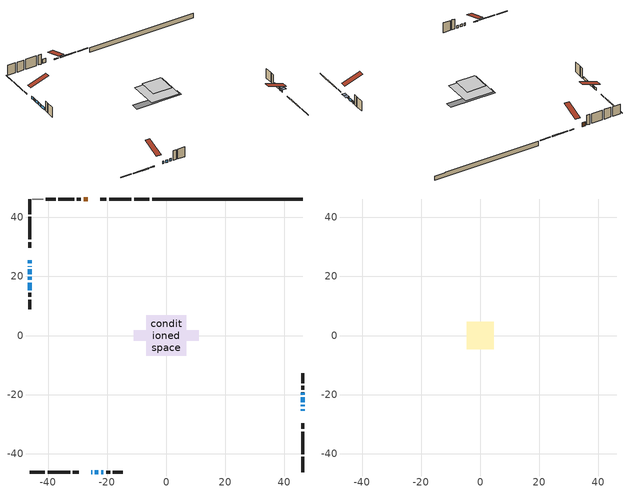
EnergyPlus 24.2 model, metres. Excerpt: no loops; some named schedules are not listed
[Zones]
conditioned space
 floor othersidecoefficients (Floor1 construction): -2.57,-2.57 -2.57,2.57 2.57,2.57 2.57,-2.57 z0.57
 floor adiabatic (AdiabaticFloorConstruction): -6.85,-6.85 -6.85,6.85 6.85,6.85 6.85,-6.85 z3.01
 floor foundation (Slab1 construction): -10.98,-1.78 -10.98,1.78 10.98,1.78 10.98,-1.78 z-1.69
 wall outside (RimJoist1 construction): -5.74,46.21 -10.88,46.21 / -46.21,-46.21 -41.08,-46.21 / -46.21,46.21 -46.21,41.08 / 46.21,-46.21 46.21,-41.08 z0.57:0.87
 wall outside (RimJoist2 construction): -11.81,46.21 -19.37,46.21 / -40.15,-46.21 -32.58,-46.21 / -46.21,40.15 -46.21,32.58 / 46.21,-40.15 46.21,-32.58 z0.57:0.87
 wall outside (RimJoist3 construction): -20.3,46.21 -22.3,46.21 / -31.65,-46.21 -29.65,-46.21 / -46.21,31.65 -46.21,29.65 / 46.21,-31.65 46.21,-29.65 z0.57:0.87
 wall outside (AdiabaticWallConstruction 1): -26.51,46.21 -27.94,46.21 z0.57:2.6
 wall outside (AdiabaticWallConstruction): 46.21,-25.44 46.21,-24.9 z0.57:1.46; -25.44,-46.21 -25.08,-46.21 / -46.21,25.44 -46.21,24.41 / -46.21,23.48 -46.21,23.28 / 46.21,-22.54 46.21,-20.91 / -24.15,-46.21 -22.96,-46.21 / -22.04,-46.21 -21.28,-46.21 / -46.21,22.36 -46.21,20.76 / -46.21,19.83 -46.21,18.8 / -46.21,17.88 -46.21,15.37 / 46.21,-19.99 46.21,-19.3 z0.57:1.79; 46.21,-23.98 46.21,-23.46 z0.57:1.49
 wall outside (Wall1 construction): -28.87,46.21 -30.23,46.21 / -20.36,-46.21 -19,-46.21 / -46.21,14.44 -46.21,13.09 / 46.21,-18.37 46.21,-17.02 z0.57:5.45
 wall outside (Wall3 construction): -37.43,46.21 -40.73,46.21 / -18.07,-46.21 -14.77,-46.21 / -46.21,12.16 -46.21,8.86 / 46.21,-16.09 46.21,-12.79 z0.57:5.45
 wall foundation (FoundationWall1 construction): -4.81,46.21,-1.69 -4.81,46.21,0.57 41.11,46.21,0.57 41.11,46.21,0.52 46.21,46.21,0.52 46.21,46.21,-1.69
 wall othersidecoefficients (Wall2 construction): -31.16,46.21 -36.5,46.21 z0.57:5.45
 wall adiabatic (Wall4 construction): -41.66,46.21 -45.29,46.21 z0.57:5.45
 window (WindowConstruction 10): 46.21,-25.44 46.21,-24.9 z0.57:1.46
 window (WindowConstruction 8): -25.44,-46.21 -25.08,-46.21 z0.57:1.79
 window (WindowConstruction 9): -46.21,25.44 -46.21,24.41 z0.57:1.79
 window (WindowConstruction 11): -46.21,23.48 -46.21,23.28 z0.57:1.79
 window (WindowConstruction): 46.21,-23.98 46.21,-23.47 z0.57:1.48
 window (WindowConstruction 1): 46.21,-22.54 46.21,-20.91 z0.57:1.79
 window (WindowConstruction 2): -24.15,-46.21 -22.96,-46.21 z0.57:1.79
 window (WindowConstruction 3): -22.03,-46.21 -21.28,-46.21 z0.57:1.79
 window (WindowConstruction 4): -46.21,22.35 -46.21,20.76 z0.57:1.79
 window (WindowConstruction 5): -46.21,19.83 -46.21,18.81 z0.57:1.79
 window (WindowConstruction 6): -46.21,17.88 -46.21,15.37 z0.57:1.79
 window (WindowConstruction 7): 46.21,-19.99 46.21,-19.3 z0.57:1.79
 door (Door): -26.52,46.21 -27.94,46.21 z0.57:2.6
 ceiling adiabatic (AdiabaticFloorConstruction): 6.85,-6.85 6.85,6.85 -6.85,6.85 -6.85,-6.85 z3.01
attic - vented
 floor to conditioned space (Floor2 construction Reversed): -4.59,-4.59 -4.59,4.59 4.59,4.59 4.59,-4.59 z5.45
 roof outside (Roof1 construction): -25.59,46.21,5.45 -25.59,37.28,8.42 -23.23,37.28,8.42 -23.23,46.21,5.45; -26.37,-46.21,5.45 -26.37,-37.28,8.42 -28.72,-37.28,8.42 -28.72,-46.21,5.45; -46.21,26.37,5.45 -37.28,26.37,8.42 -37.28,28.72,8.42 -46.21,28.72,5.45; 46.21,-26.37,5.45 37.28,-26.37,8.42 37.28,-28.72,8.42 46.21,-28.72,5.45
shading: 46.21,-24.3 46.21,-26.05 47.74,-26.05 47.74,-24.3 z2.07; 46.21,-22.86 46.21,-24.59 47.74,-24.59 47.74,-22.86 z2.09
[Building]
Building 1: Terrain=Suburbs
[Site:Location]
Toronto City Centre_ON: Latitude {deg}=43.63; Longitude {deg}=-79.39; Time Zone {hr}=-5; Elevation {m}=77; Keep Site Location Information=Yes
[Site:GroundTemperature:Shallow]
5.01852, 3.26908, 3.12898, 3.95918, 7.29196, 10.6092, 13.4851, 15.3069, 15.4617, 13.9799, 11.1774, 7.9619
[Site:WaterMainsTemperature]
Calculation Method=Schedule; Temperature Schedule=mains temperature schedule
[Material] Roughness=Rough; Thermal Absorptance=0.9
Name | Thickness {m} | Conductivity {W/m-K} | Density {kg/m3} | Specific Heat {J/kg-K} | Solar Absorptance | Visible Absorptance
asphalt or fiberglass shingles | 0.00635 | 0.162714 | 1121.4 | 1465.45 | 0.4 | 0.4
ceiling loosefill ins | 0.169333 | 0.0480833 | 16.02 | 1046.75 | 0.7 | 0.7
ceiling stud and cavity | 0.1397 | 0.10081 | 65.682 | 1177.47 | 0.7 | 0.7
concrete 4.0 in. | 0.1016 | 1.803125 | 2242.8 | 837.4 | 0.7 | 0.7
concrete 8.0 in. | 0.2032 | 1.803125 | 2242.8 | 837.4 | 0.7 | 0.7
door material | 0.04445 | 0.053851 | 512.64 | 1214.23 | 0.7 | 0.7
exterior vertical ins | 0.00241454 | 0.029427 | 32.04 | 1214.23 | 0.7 | 0.7
floor covering | 0.0127 | 0.0433444 | 54.468 | 1339.84 | 0.6 | 0.6
floor rigid ins; rim joist rigid ins; wall rigid ins | 0.051816 | 0.029427 | 32.04 | 1214.23 | 0.7 | 0.7
floor rigid ins 1; wall rigid ins 2 | 0.512978 | 0.029427 | 32.04 | 1214.23 | 0.7 | 0.7
floor stud and cavity | 0.1397 | 0.10305 | 92.3553 | 1139.71 | 0.7 | 0.7
floor stud and cavity 1 | 0.1397 | 1.75129 | 37.0049 | 1207.88 | 0.7 | 0.7
furniture material conditioned space 1 | 0.1524 | 0.115458 | 640.8 | 1214.23 | 0.6 | 0.6
gypsum board | 0.0127 | 0.160291 | 801 | 837.4 | 0.6 | 0.6
gypsum board 1 | 0.0127 | 0.160291 | 801 | 837.4 | 0.7 | 0.7
osb sheathing 0.5 in. | 0.0127 | 0.115458 | 512.64 | 1214.23 | 0.7 | 0.7
osb sheathing 0.75 in. | 0.01905 | 0.115458 | 512.64 | 1214.23 | 0.7 | 0.7
osb sheathing 2.0 in. | 0.0508 | 0.115458 | 512.64 | 1214.23 | 0.7 | 0.7
rim joist stud and cavity | 0.0508 | 0.0348607 | 125.044 | 1163.47 | 0.6 | 0.6
rim joist stud and cavity 1 | 0.0508 | 0.0451784 | 125.044 | 1163.47 | 0.6 | 0.6
slab rigid ins | 0.00025908 | 0.029427 | 32.04 | 1214.23 | 0.7 | 0.7
wall rigid ins 1 | 0.051816 | 0.029427 | 32.04 | 1214.23 | 0.4 | 0.4
wall stud and cavity | 0.1397 | 0.170622 | 139.0536 | 1170.24 | 0.7 | 0.7
wall stud and cavity 1 | 0.1397 | 0.230945 | 139.0536 | 1170.24 | 0.7 | 0.7
wall stud and cavity 2 | 0.1397 | 0.162914 | 139.0536 | 1170.24 | 0.7 | 0.7
wall stud and cavity 3 | 0.1397 | 0.136899 | 139.0536 | 1170.24 | 0.7 | 0.7
wall stud and cavity 4 | 0.0889 | 0.380278 | 52.3479 | 1209.89 | 0.7 | 0.7
wall stud and cavity 5 | 0.0889 | 0.391764 | 83.0341 | 1211.67 | 0.7 | 0.7
wood siding | 0.0254 | 0.102417 | 544.68 | 1172.36 | 0.4 | 0.4
wood siding 1; wood siding 2; wood siding 3 | 0.0254 | 0.102417 | 544.68 | 1172.36 | 0.7 | 0.7
[WindowMaterial:SimpleGlazingSystem]
Name | U-Factor {W/m2-K} | Solar Heat Gain Coefficient
WindowMaterial | 2.59939 | 0.55
WindowMaterial 1 | 2.41258 | 0.63
WindowMaterial 10 | 3.05363 | 0.52
WindowMaterial 2 | 2.44211 | 0.62
WindowMaterial 3 | 2.5233 | 0.59
WindowMaterial 4 | 2.41429 | 0.63
WindowMaterial 5 | 2.92871 | 0.66
WindowMaterial 6 | 2.986628 | 0.58
WindowMaterial 7 | 2.50173 | 0.59
WindowMaterial 8 | 2.99003 | 0.59
WindowMaterial 9 | 6.78351 | 0.73
[Construction]
AdiabaticFloorConstruction: floor stud and cavity 1, floor rigid ins 1, osb sheathing 0.75 in., floor covering
AdiabaticWallConstruction: wood siding 2, wall rigid ins 2, wall stud and cavity 4, gypsum board
AdiabaticWallConstruction 1: wood siding 3, wall rigid ins 2, wall stud and cavity 4, gypsum board
Door: door material
Floor1 construction: floor stud and cavity, floor rigid ins, osb sheathing 0.75 in., floor covering
Floor2 construction Reversed: gypsum board, ceiling stud and cavity, ceiling loosefill ins
FoundationWall1 construction: concrete 8.0 in., gypsum board 1
furniture construction conditioned space 1: furniture material conditioned space 1
PartitionWallConstruction: gypsum board, wall stud and cavity 5, gypsum board
RimJoist1 construction; RimJoist2 construction: wood siding 1, rim joist rigid ins, osb sheathing 2.0 in., rim joist stud and cavity
RimJoist3 construction: wood siding 1, rim joist rigid ins, osb sheathing 2.0 in., rim joist stud and cavity 1
Roof1 construction: asphalt or fiberglass shingles
Slab1 construction: slab rigid ins, concrete 4.0 in.
Wall1 construction: wood siding, wall rigid ins, osb sheathing 0.5 in., wall stud and cavity, gypsum board
Wall2 construction: wall rigid ins 1, osb sheathing 0.5 in., wall stud and cavity 1, gypsum board
Wall3 construction: wood siding, wall rigid ins, osb sheathing 0.5 in., wall stud and cavity 2, gypsum board
Wall4 construction: wall rigid ins 1, osb sheathing 0.5 in., wall stud and cavity 3, gypsum board
WindowConstruction: WindowMaterial
WindowConstruction 1: WindowMaterial 1
WindowConstruction 10: WindowMaterial 9
WindowConstruction 11: WindowMaterial 10
WindowConstruction 2: WindowMaterial 2
WindowConstruction 3: WindowMaterial 3
WindowConstruction 4: WindowMaterial 4
WindowConstruction 5; WindowConstruction 9: WindowMaterial 5
WindowConstruction 6: WindowMaterial 6
WindowConstruction 7: WindowMaterial 7
WindowConstruction 8: WindowMaterial 8
[Zone] Multiplier=1; Part of Total Floor Area=Yes
Name | Volume {m3}
attic - vented | 40.6556
conditioned space | 670.3
[Space]
Name | Zone | Volume {m3}
attic - vented 1 | attic - vented | 40.6556
conditioned space 1 | conditioned space | 670.3
[ZoneInfiltration:EffectiveLeakageArea]
infil attic - vented 1: Zone or Space=attic - vented 1; Schedule=Always On Discrete; Effective Air Leakage Area {cm2}=3541.47; Stack Coefficient=0.000207056; Wind Coefficient=9.72218e-06
[ZoneMixing]
whole house fan mix: Zone or Space=attic - vented; Schedule=Always On Continuous; Design Flow Rate Calculation Method=Flow/Zone; Design Flow Rate {m3/s}=0; Source Zone or Space=conditioned space
[SurfaceProperty:OtherSideCoefficients]
other non-freezing space: Combined Convective/Radiative Film Coefficient {W/m2-K}=8.35; Constant Temperature Coefficient=1; External Dry-Bulb Temperature Coefficient=0; Ground Temperature Coefficient=0; Wind Speed Coefficient=0; Zone Air Temperature Coefficient=0; Constant Temperature Schedule=other non-freezing space; Previous Other Side Temperature Coefficient=0
[SurfaceProperty:ExposedFoundationPerimeter]
Slab1: Exposed Perimeter Calculation Method=TotalExposedPerimeter; Total Exposed Perimeter {m}=51.024
[InternalMass] Zone or ZoneList=conditioned space; Space or SpaceList=conditioned space 1
Name | Construction | Surface Area {m2}
furniture mass conditioned space 1 | furniture construction conditioned space 1 | 116.796
partition wall mass | PartitionWallConstruction | 291.99
[Lights]
interior lighting: Zone or ZoneList or Space or SpaceList=conditioned space 1; Schedule=interior lighting schedule; Design Level Calculation Method=LightingLevel; Lighting Level {W}=343.2; Return Air Fraction=0; Fraction Radiant=0.6; Fraction Visible=0.2; Fraction Replaceable=1
[People]
occupants: Zone or ZoneList or Space or SpaceList=conditioned space 1; Number of People Schedule=occupants schedule; Number of People Calculation Method=People; Number of People=3; Fraction Radiant=0.314171; Sensible Heat Fraction=0.56303; Activity Level Schedule=occupants activity schedule; Carbon Dioxide Generation Rate {m3/s-W}=0; Enable ASHRAE 55 Comfort Warnings=No; Mean Radiant Temperature Calculation Type=EnclosureAveraged
[ElectricEquipment] Zone or ZoneList or Space or SpaceList=conditioned space 1; Design Level Calculation Method=EquipmentLevel
Name | Schedule | Design Level {W} | Fraction Latent | Fraction Radiant | Fraction Lost
clothes dryer | clothes dryer schedule | 140.772 | 0.015 | 0.081 | 0.85
clothes washer | clothes washer schedule | 32.1985 | 0.03 | 0.162 | 0.7
cooking range | cooking range schedule | 208.969 | 0.08 | 0.432 | 0.2
dishwasher | dishwasher schedule | 66.8632 | 0.3 | 0.18 | 0.4
fridge | fridge schedule | 72.9452 | 0 | 0.6 | 0
mech vent bath fan 0 | mech vent bath fan 0 schedule | 50.2 | 0 | 0 | 1
mech vent bath fan 1 | mech vent bath fan 1 schedule | 50.2 | 0 | 0 | 1
mech vent house fan | mech vent house fan schedule | 0 | 0 | 0 | 1
mech vent house fan cfis | mech vent house fan cfis schedule | 0 | 0 | 0 | 0
mech vent range fan 0 | mech vent range fan 0 schedule | 57 | 0 | 0 | 1
misc plug loads | misc plug loads schedule | 494.7 | 0.045 | 0.513 | 0.1
whole house fan | Always On Discrete | 0 | 0 | 0 | 1
[OtherEquipment] Zone or ZoneList or Space or SpaceList=conditioned space 1; Design Level Calculation Method=EquipmentLevel
Name | Fuel Type | Schedule | Design Level {W} | Fraction Latent | Fraction Radiant | Fraction Lost
clothes dryer 1 | Electricity | clothes dryer schedule | 0 | 0.015 | 0.081 | 0.85
cooking range 1 | Electricity | cooking range schedule | 0 | 0.08 | 0.432 | 0.2
general water use latent | None | general water use schedule | 59.3978 | 1 | 0 | 0
general water use sensible | None | general water use schedule | -58.539 | 0 | 0.6 | 0
mech vent house fan latent load | None | Always On Discrete | 0 | 1 | 0 | 0
mech vent house fan sensible load | None | Always On Discrete | 0 | 0 | 0 | 0
water heater energy adjustment1 | NaturalGas | Always On Discrete | 0.01 | 0 | 0 | 1
[ZoneInfiltration:DesignFlowRate] Zone or ZoneList or Space or SpaceList=conditioned space 1; Schedule=Always On Discrete; Design Flow Rate Calculation Method=Flow/Zone; Design Flow Rate {m3/s}=0
infil flow; natural vent flow; whole house fan flow
[AvailabilityManager:Scheduled]
central ac and furnace airloop Availability Manager: Schedule=Always On Discrete
[Foundation:Kiva]
Foundation Kiva 1: Initial Indoor Air Temperature {C}=18; Wall Height Above Grade {m}=0.570006; Wall Depth Below Slab {m}=0.2032; Custom Block Material Name 1=exterior vertical ins; Custom Block Depth 1 {m}=2.26; Custom Block X Position 1 {m}=0.2159; Custom Block Z Position 1 {m}=0
[Foundation:Kiva:Settings]
Soil Conductivity {W/m-K}=0.849921; Soil Density {kg/m3}=1842.3; Soil Specific Heat {J/kg-K}=418.7; Ground Solar Absorptivity=0.9; Ground Thermal Absorptivity=0.9; Ground Surface Roughness {m}=0.03; Far-Field Width {m}=40; Deep-Ground Boundary Condition=ZeroFlux; Deep-Ground Depth {m}=40; Minimum Cell Dimension {m}=0.2; Maximum Cell Growth Coefficient=3; Simulation Timestep=Timestep
[Exterior:Lights]
exterior lighting: Schedule=exterior lighting schedule; Design Level {W}=75.6
[EnergyManagementSystem:GlobalVariable]
central_ac_and_furnace_airloop_Fan_RTF
infil_program_Qfan
infil_program_Qinf
natural_vent_program_Qnv
natural_vent_program_Qwhf
[EnergyManagementSystem:Sensor]
Name | Output:Variable or Output:Meter Index Key | Output:Variable or Output:Meter
airflow_gain | infil flow | Infiltration Sensible Heat Gain Energy
airflow_gain_1 | natural vent flow | Infiltration Sensible Heat Gain Energy
airflow_gain_2 | whole house fan flow | Infiltration Sensible Heat Gain Energy
airflow_loss | infil flow | Infiltration Sensible Heat Loss Energy
airflow_loss_1 | natural vent flow | Infiltration Sensible Heat Loss Energy
airflow_loss_2 | whole house fan flow | Infiltration Sensible Heat Loss Energy
clg_load_cond |  | Cooling:EnergyTransfer:Zone:CONDITIONED SPACE
clg_sp_s; clg_sp_s_1 | cooling setpoint | Schedule Value
clothes_dryer_exhaust_0_sch_s | clothes dryer exhaust 0 schedule | Schedule Value
cool_season | cooling season schedule | Schedule Value
htg_load_cond |  | Heating:EnergyTransfer:Zone:CONDITIONED SPACE
htg_sp_s; htg_sp_s_1 | heating setpoint | Schedule Value
ig_ee_conv | clothes dryer | Electric Equipment Convective Heating Energy
ig_ee_conv_2 | cooking range | Electric Equipment Convective Heating Energy
ig_ee_conv_4 | fridge | Electric Equipment Convective Heating Energy
ig_ee_conv_5 | misc plug loads | Electric Equipment Convective Heating Energy
ig_ee_conv_6 | whole house fan | Electric Equipment Convective Heating Energy
ig_ee_rad | clothes dryer | Electric Equipment Radiant Heating Energy
ig_ee_rad_2 | cooking range | Electric Equipment Radiant Heating Energy
ig_ee_rad_4 | fridge | Electric Equipment Radiant Heating Energy
ig_ee_rad_5 | misc plug loads | Electric Equipment Radiant Heating Energy
ig_ee_rad_6 | whole house fan | Electric Equipment Radiant Heating Energy
ig_lgt_conv | interior lighting | Lights Convective Heating Energy
ig_lgt_rad | interior lighting | Lights Radiant Heating Energy
ig_lgt_vis | interior lighting | Lights Visible Radiation Heating Energy
ig_oe_conv | clothes dryer 1 | Other Equipment Convective Heating Energy
ig_oe_conv_1 | cooking range 1 | Other Equipment Convective Heating Energy
ig_oe_conv_2 | general water use latent | Other Equipment Convective Heating Energy
ig_oe_conv_3 | general water use sensible | Other Equipment Convective Heating Energy
ig_oe_conv_4 | water heater energy adjustment1 | Other Equipment Convective Heating Energy
ig_oe_rad | clothes dryer 1 | Other Equipment Radiant Heating Energy
ig_oe_rad_1 | cooking range 1 | Other Equipment Radiant Heating Energy
ig_oe_rad_2 | general water use latent | Other Equipment Radiant Heating Energy
ig_oe_rad_3 | general water use sensible | Other Equipment Radiant Heating Energy
ig_oe_rad_4 | water heater energy adjustment1 | Other Equipment Radiant Heating Energy
ig_ppl_conv | occupants | People Convective Heating Energy
ig_ppl_rad | occupants | People Radiant Heating Energy
im_conv | furniture mass conditioned space 1 | Surface Inside Face Convection Heat Gain Energy
im_conv_1 | partition wall mass | Surface Inside Face Convection Heat Gain Energy
im_ig | furniture mass conditioned space 1 | Surface Inside Face Internal Gains Radiation Heat Gain Energy
im_ig_1 | partition wall mass | Surface Inside Face Internal Gains Radiation Heat Gain Energy
im_lgt | furniture mass conditioned space 1 | Surface Inside Face Lights Radiation Heat Gain Energy
im_lgt_1 | partition wall mass | Surface Inside Face Lights Radiation Heat Gain Energy
im_sol | furniture mass conditioned space 1 | Surface Inside Face Solar Radiation Heat Gain Energy
im_sol_1 | partition wall mass | Surface Inside Face Solar Radiation Heat Gain Energy
im_surf | furniture mass conditioned space 1 | Surface Inside Face Net Surface Thermal Radiation Heat Gain Energy
im_surf_1 | partition wall mass | Surface Inside Face Net Surface Thermal Radiation Heat Gain Energy
mech_vent_bath_fan_0_sch_s | mech vent bath fan 0 schedule | Schedule Value
mech_vent_bath_fan_1_sch_s | mech vent bath fan 1 schedule | Schedule Value
mech_vent_range_fan_0_sch_s | mech vent range fan 0 schedule | Schedule Value
mv_conv | mech vent bath fan 0 | Electric Equipment Convective Heating Energy
mv_conv_1 | mech vent bath fan 1 | Electric Equipment Convective Heating Energy
mv_conv_2 | mech vent house fan | Electric Equipment Convective Heating Energy
mv_conv_3 | mech vent house fan cfis | Electric Equipment Convective Heating Energy
mv_conv_4 | mech vent range fan 0 | Electric Equipment Convective Heating Energy
mv_conv_5 | mech vent house fan latent load | Other Equipment Convective Heating Energy
mv_conv_6 | mech vent house fan sensible load | Other Equipment Convective Heating Energy
mv_rad | mech vent bath fan 0 | Electric Equipment Radiant Heating Energy
mv_rad_1 | mech vent bath fan 1 | Electric Equipment Radiant Heating Energy
mv_rad_2 | mech vent house fan | Electric Equipment Radiant Heating Energy
mv_rad_3 | mech vent house fan cfis | Electric Equipment Radiant Heating Energy
mv_rad_4 | mech vent range fan 0 | Electric Equipment Radiant Heating Energy
mv_rad_5 | mech vent house fan latent load | Other Equipment Radiant Heating Energy
mv_rad_6 | mech vent house fan sensible load | Other Equipment Radiant Heating Energy
natural_vent_s | natural vent schedule | Schedule Value
oa_temp |  | Site Outdoor Air Drybulb Temperature
out_pb_s |  | Site Outdoor Air Barometric Pressure
out_wt_s |  | Site Outdoor Air Humidity Ratio
site_vw_s |  | Site Wind Speed
ss_back_out | Window1 | Surface Window Shortwave from Zone Back Out Window Heat Transfer Rate
ss_back_out_1 | Window10 | Surface Window Shortwave from Zone Back Out Window Heat Transfer Rate
ss_back_out_10 | Window8 | Surface Window Shortwave from Zone Back Out Window Heat Transfer Rate
ss_back_out_11 | Window9 | Surface Window Shortwave from Zone Back Out Window Heat Transfer Rate
ss_back_out_2 | Window11 | Surface Window Shortwave from Zone Back Out Window Heat Transfer Rate
ss_back_out_3 | Window12 | Surface Window Shortwave from Zone Back Out Window Heat Transfer Rate
ss_back_out_4 | Window2 | Surface Window Shortwave from Zone Back Out Window Heat Transfer Rate
ss_back_out_5 | Window3 | Surface Window Shortwave from Zone Back Out Window Heat Transfer Rate
ss_back_out_6 | Window4 | Surface Window Shortwave from Zone Back Out Window Heat Transfer Rate
ss_back_out_7 | Window5 | Surface Window Shortwave from Zone Back Out Window Heat Transfer Rate
ss_back_out_8 | Window6 | Surface Window Shortwave from Zone Back Out Window Heat Transfer Rate
ss_back_out_9 | Window7 | Surface Window Shortwave from Zone Back Out Window Heat Transfer Rate
ss_conv | Door1 | Surface Inside Face Convection Heat Gain Energy
ss_conv_1 | Window1 | Surface Inside Face Convection Heat Gain Energy
ss_conv_10 | Window7 | Surface Inside Face Convection Heat Gain Energy
ss_conv_11 | Window8 | Surface Inside Face Convection Heat Gain Energy
ss_conv_12 | Window9 | Surface Inside Face Convection Heat Gain Energy
ss_conv_2 | Window10 | Surface Inside Face Convection Heat Gain Energy
ss_conv_3 | Window11 | Surface Inside Face Convection Heat Gain Energy
ss_conv_4 | Window12 | Surface Inside Face Convection Heat Gain Energy
ss_conv_5 | Window2 | Surface Inside Face Convection Heat Gain Energy
ss_conv_6 | Window3 | Surface Inside Face Convection Heat Gain Energy
ss_conv_7 | Window4 | Surface Inside Face Convection Heat Gain Energy
ss_conv_8 | Window5 | Surface Inside Face Convection Heat Gain Energy
ss_conv_9 | Window6 | Surface Inside Face Convection Heat Gain Energy
ss_ig | Door1 | Surface Inside Face Internal Gains Radiation Heat Gain Energy
ss_ig_1 | Window1 | Surface Inside Face Internal Gains Radiation Heat Gain Energy
ss_ig_10 | Window7 | Surface Inside Face Internal Gains Radiation Heat Gain Energy
ss_ig_11 | Window8 | Surface Inside Face Internal Gains Radiation Heat Gain Energy
ss_ig_12 | Window9 | Surface Inside Face Internal Gains Radiation Heat Gain Energy
ss_ig_2 | Window10 | Surface Inside Face Internal Gains Radiation Heat Gain Energy
ss_ig_3 | Window11 | Surface Inside Face Internal Gains Radiation Heat Gain Energy
ss_ig_4 | Window12 | Surface Inside Face Internal Gains Radiation Heat Gain Energy
ss_ig_5 | Window2 | Surface Inside Face Internal Gains Radiation Heat Gain Energy
ss_ig_6 | Window3 | Surface Inside Face Internal Gains Radiation Heat Gain Energy
ss_ig_7 | Window4 | Surface Inside Face Internal Gains Radiation Heat Gain Energy
ss_ig_8 | Window5 | Surface Inside Face Internal Gains Radiation Heat Gain Energy
ss_ig_9 | Window6 | Surface Inside Face Internal Gains Radiation Heat Gain Energy
ss_lgt | Door1 | Surface Inside Face Lights Radiation Heat Gain Energy
ss_sol | Door1 | Surface Inside Face Solar Radiation Heat Gain Energy
ss_surf | Door1 | Surface Inside Face Net Surface Thermal Radiation Heat Gain Energy
ss_surf_1 | Window1 | Surface Inside Face Net Surface Thermal Radiation Heat Gain Energy
ss_surf_10 | Window7 | Surface Inside Face Net Surface Thermal Radiation Heat Gain Energy
ss_surf_11 | Window8 | Surface Inside Face Net Surface Thermal Radiation Heat Gain Energy
ss_surf_12 | Window9 | Surface Inside Face Net Surface Thermal Radiation Heat Gain Energy
ss_surf_2 | Window10 | Surface Inside Face Net Surface Thermal Radiation Heat Gain Energy
ss_surf_3 | Window11 | Surface Inside Face Net Surface Thermal Radiation Heat Gain Energy
ss_surf_4 | Window12 | Surface Inside Face Net Surface Thermal Radiation Heat Gain Energy
ss_surf_5 | Window2 | Surface Inside Face Net Surface Thermal Radiation Heat Gain Energy
ss_surf_6 | Window3 | Surface Inside Face Net Surface Thermal Radiation Heat Gain Energy
ss_surf_7 | Window4 | Surface Inside Face Net Surface Thermal Radiation Heat Gain Energy
ss_surf_8 | Window5 | Surface Inside Face Net Surface Thermal Radiation Heat Gain Energy
ss_surf_9 | Window6 | Surface Inside Face Net Surface Thermal Radiation Heat Gain Energy
ss_trans_in | Window1 | Surface Window Transmitted Solar Radiation Rate
ss_trans_in_1 | Window10 | Surface Window Transmitted Solar Radiation Rate
ss_trans_in_10 | Window8 | Surface Window Transmitted Solar Radiation Rate
ss_trans_in_11 | Window9 | Surface Window Transmitted Solar Radiation Rate
ss_trans_in_2 | Window11 | Surface Window Transmitted Solar Radiation Rate
ss_trans_in_3 | Window12 | Surface Window Transmitted Solar Radiation Rate
ss_trans_in_4 | Window2 | Surface Window Transmitted Solar Radiation Rate
ss_trans_in_5 | Window3 | Surface Window Transmitted Solar Radiation Rate
ss_trans_in_6 | Window4 | Surface Window Transmitted Solar Radiation Rate
ss_trans_in_7 | Window5 | Surface Window Transmitted Solar Radiation Rate
ss_trans_in_8 | Window6 | Surface Window Transmitted Solar Radiation Rate
ss_trans_in_9 | Window7 | Surface Window Transmitted Solar Radiation Rate
ss_trans_out | Window1 | Surface Inside Face Initial Transmitted Diffuse Transmitted Out Window Solar Radiation Rate
ss_trans_out_1 | Window10 | Surface Inside Face Initial Transmitted Diffuse Transmitted Out Window Solar Radiation Rate
ss_trans_out_10 | Window8 | Surface Inside Face Initial Transmitted Diffuse Transmitted Out Window Solar Radiation Rate
ss_trans_out_11 | Window9 | Surface Inside Face Initial Transmitted Diffuse Transmitted Out Window Solar Radiation Rate
ss_trans_out_2 | Window11 | Surface Inside Face Initial Transmitted Diffuse Transmitted Out Window Solar Radiation Rate
ss_trans_out_3 | Window12 | Surface Inside Face Initial Transmitted Diffuse Transmitted Out Window Solar Radiation Rate
ss_trans_out_4 | Window2 | Surface Inside Face Initial Transmitted Diffuse Transmitted Out Window Solar Radiation Rate
ss_trans_out_5 | Window3 | Surface Inside Face Initial Transmitted Diffuse Transmitted Out Window Solar Radiation Rate
